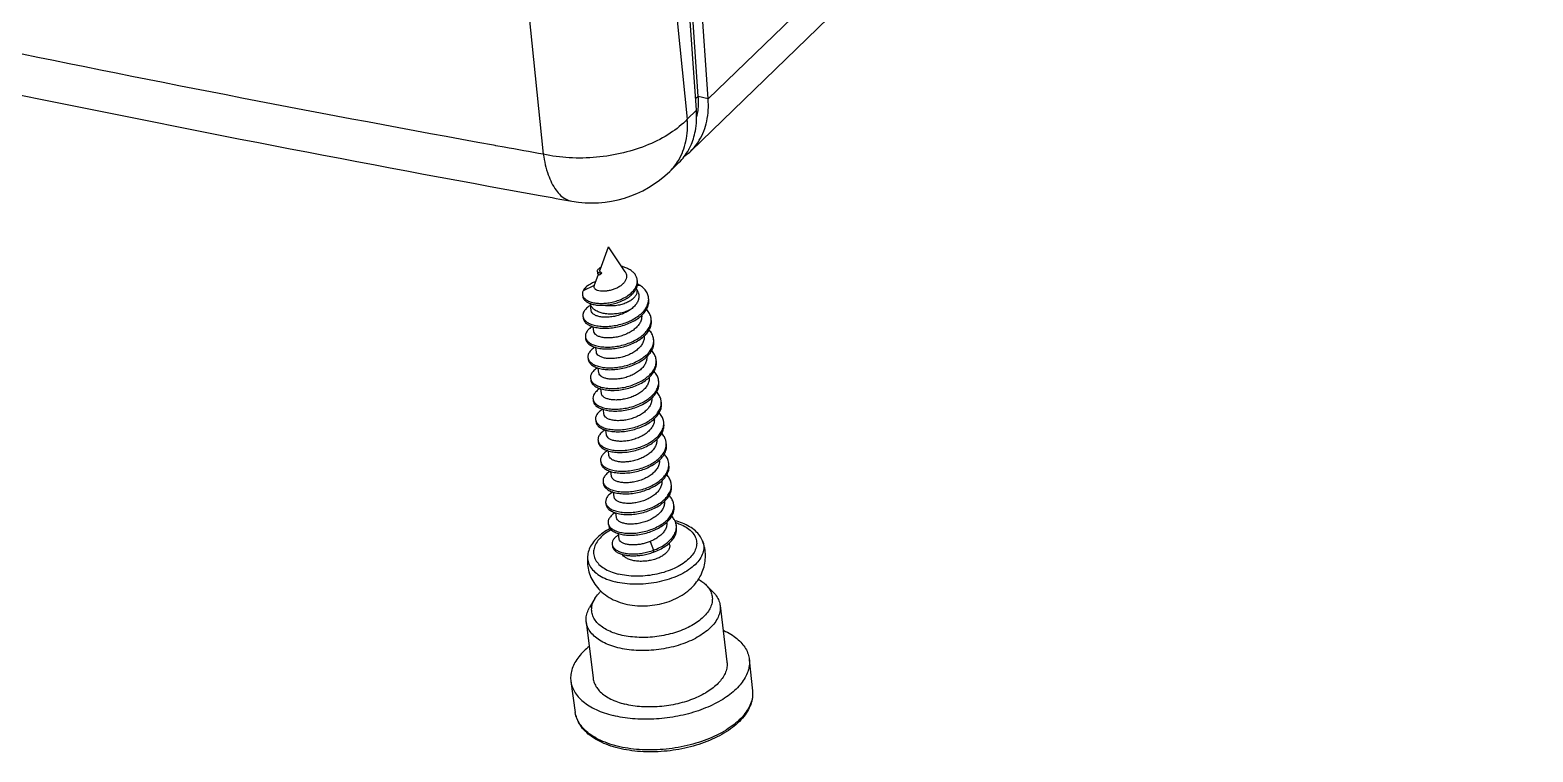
# Model space of a CAD drawing. Header units: millimetres. Extents: x 3559 to 4719, y 1270 to 1649.
# Drawn here: x 3812.5 to 3872.7, y 1270.2 to 1299.1 of the extents above; entities that cross this region are included whole.
import ezdxf

# ---------------------------------------------------------------- set-up
doc = ezdxf.new("R2010")
doc.units = ezdxf.units.MM
doc.layers.get('0').update_dxf_attribs({"linetype": 'CONTINUOUS'})

# ---------------------------------------------------------------- blocks, each defined once
blk = doc.blocks.new('*U28')
at = {"color": 7, "linetype": 'Continuous'}
for p, q in [((87.778, 70.449), (42.582, 26.73)), ((42.92, 29.165), (42.358, 37.203)), ((43.359, 29.051), (42.796, 37.11)), ((42.837, 28.546), (42.273, 36.605)), ((41.624, 35.977), (42.43, 28.152)), ((35.219, 34.415), (36.022, 26.591)), ((47.524, 33.079), (43.359, 29.051)), ((42.92, 29.165), (42.802, 29.05)), ((43.359, 29.051), (42.92, 29.165)), ((42.837, 28.546), (42.43, 28.152)), ((33.879, 26.978), (33.803, 26.992)), ((33.906, 26.973), (33.879, 26.978)), ((34.282, 26.905), (33.906, 26.973)), ((42.06, 26.225), (41.653, 25.831)), ((37.292, 24.504), (37.293, 24.504)), ((38.548, 21.45), (38.92, 22.471)), ((39.67, 21.359), (38.92, 22.471)), ((38.293, 20.755), (37.795, 20.517)), ((38.287, 20.735), (38.476, 21.252)), ((38.293, 20.752), (38.293, 20.755)), ((38.423, 21.392), (38.433, 21.308)), ((38.525, 21.232), (38.531, 21.231)), ((38.525, 21.232), (38.527, 21.232)), ((40.204, 20.761), (40.342, 20.75)), ((40.215, 20.92), (40.205, 21.004)), ((37.766, 20.354), (37.776, 20.27)), ((40.717, 20.129), (40.707, 20.213)), ((38.159, 19.631), (38.12, 19.95)), ((37.785, 19.389), (37.796, 19.306)), ((38.271, 18.711), (38.246, 18.919)), ((40.83, 19.209), (40.82, 19.293)), ((37.898, 18.469), (37.908, 18.385)), ((40.942, 18.289), (40.932, 18.372)), ((38.01, 17.549), (38.02, 17.465)), ((38.384, 17.79), (38.358, 17.999)), ((41.054, 17.368), (41.044, 17.452)), ((38.496, 16.87), (38.47, 17.079)), ((38.122, 16.628), (38.133, 16.545)), ((38.608, 15.95), (38.583, 16.159)), ((41.167, 16.448), (41.156, 16.532)), ((38.235, 15.708), (38.245, 15.624)), ((41.279, 15.528), (41.269, 15.611)), ((38.347, 14.788), (38.357, 14.704)), ((38.721, 15.029), (38.695, 15.239)), ((38.833, 14.109), (38.807, 14.319)), ((41.391, 14.607), (41.381, 14.691)), ((38.459, 13.867), (38.47, 13.784)), ((38.945, 13.189), (38.919, 13.399)), ((41.504, 13.687), (41.493, 13.771)), ((38.572, 12.947), (38.582, 12.863)), ((41.19, 12.987), (41.192, 12.989)), ((41.616, 12.767), (41.606, 12.85)), ((39.058, 12.268), (39.032, 12.479)), ((38.684, 12.027), (38.694, 11.943)), ((39.17, 11.348), (39.144, 11.559)), ((41.728, 11.846), (41.718, 11.93)), ((38.796, 11.106), (38.807, 11.023)), ((41.841, 10.926), (41.83, 11.01)), ((38.909, 10.186), (38.919, 10.102)), ((39.282, 10.428), (39.256, 10.639)), ((41.953, 10.006), (41.943, 10.089)), ((39.398, 9.476), (39.369, 9.719)), ((40.781, 9.366), (40.924, 8.977)), ((39.088, 9.242), (39.098, 9.158)), ((40.924, 8.977), (40.934, 8.893)), ((41.646, 9.218), (41.635, 9.305)), ((43.269, 7.429), (43.587, 7.106)), ((38.317, 6.825), (38.086, 6.435)), ((43.89, 6.52), (44.196, 4.01)), ((37.934, 5.793), (38.24, 3.283)), ((45.191, 4.107), (45.331, 2.726)), ((37.251, 3.138), (37.447, 1.764))]:
    blk.add_line(p, q, dxfattribs=at)
for centre, radius, start, end in [((40.049, 28.874), 2.878, 347.64096, 353.31564), ((40.303, 28.006), 2.504, 331.12486, 332.08857), ((40.262, 28.027), 2.55, 332.09755, 335.09433), ((39.963, 27.571), 2.426, 314.18669, 328.84614), ((40.949, 28.415), 2.347, 304.496, 308.0951), ((40.948, 28.414), 2.346, 308.12138, 314.15108), ((38.177, 29.425), 5, 259.81567, 314.0598), ((38.433, 20.686), 0.156, 157.12103, 161.58571), ((38.439, 20.684), 0.163, 154.01942, 157.13454), ((38.452, 20.677), 0.177, 152.66222, 154.02298), ((37.901, 22.193), 1.149, 303.2154, 309.62879), ((39.713, 20.944), 0.495, 357.18348, 6.88103), ((38.04, 20.389), 0.276, 187.21125, 204.27636), ((38.389, 20.695), 0.112, 187.37503, 189.29294), ((39.52, 21.002), 0.698, 331.52272, 335.34028), ((39.279, 20.091), 1.032, 20.99265, 31.23194), ((39.586, 20.893), 0.637, 337.27811, 338.67736), ((40.094, 20.139), 0.618, 359.10282, 6.8756), ((38.607, 21.926), 2.052, 270.50266, 270.89144), ((39.385, 20.519), 1.491, 311.45564, 313.15204), ((38.092, 19.428), 0.309, 187.23275, 202.76699), ((38.092, 19.428), 0.309, 202.74141, 204.14218), ((40.205, 19.219), 0.619, 359.10883, 6.8747), ((38.207, 18.509), 0.312, 202.72811, 204.71523), ((39.501, 19.595), 1.487, 311.6862, 313.15657), ((40.317, 18.298), 0.619, 359.11438, 6.87575), ((38.322, 17.59), 0.315, 202.72022, 205.28619), ((39.616, 18.672), 1.482, 311.91758, 313.16129), ((40.429, 17.378), 0.62, 359.11979, 6.87806), ((38.437, 16.67), 0.317, 202.71741, 205.85514), ((39.731, 17.748), 1.478, 312.14976, 313.16622), ((40.541, 16.457), 0.62, 359.12494, 6.88155), ((38.551, 15.751), 0.32, 202.71927, 206.42209), ((39.846, 16.825), 1.474, 312.38274, 313.17139), ((40.653, 15.537), 0.62, 359.12971, 6.88613), ((39.961, 15.902), 1.47, 312.61653, 313.17681), ((38.666, 14.832), 0.322, 202.72546, 206.98713), ((40.765, 14.616), 0.62, 359.13398, 6.89172), ((38.781, 13.912), 0.325, 202.73557, 207.5503), ((40.076, 14.978), 1.466, 312.85114, 313.18251), ((40.878, 13.696), 0.62, 359.13762, 6.89821), ((40.875, 13.696), 0.623, 354.84434, 359.14594), ((38.895, 12.993), 0.327, 202.76461, 208.13719), ((39.086, 13.166), 0.586, 229.10401, 234.38063), ((40.99, 12.776), 0.62, 359.14053, 6.90552), ((40.989, 12.776), 0.621, 355.25759, 359.14688), ((40.307, 13.131), 1.457, 313.13351, 313.32278), ((39.01, 12.074), 0.33, 202.76582, 208.67126), ((41.103, 11.855), 0.619, 355.67149, 6.91353), ((39.124, 11.155), 0.332, 202.7851, 209.22914), ((40.423, 12.206), 1.451, 313.13814, 313.5599), ((41.216, 10.935), 0.619, 359.14368, 6.92215), ((41.217, 10.935), 0.618, 356.08603, 359.14548), ((39.238, 10.235), 0.334, 202.80657, 209.78536), ((40.54, 11.282), 1.445, 313.14203, 313.79796), ((41.328, 10.015), 0.619, 359.14371, 6.93125), ((41.331, 10.015), 0.616, 356.50124, 359.14303)]:
    blk.add_arc(centre, radius, start, end, dxfattribs=at)
for points, start_tangent, end_tangent in [([(33.803, 26.992), (11.432, 31.326), (-12.659, 36.615), (-36.633, 42.557), (-60.826, 49.294), (-84.157, 56.553)], (-0.983867, 0.178903), (-0.950152, 0.311788)), ([(-82.731, 54.429), (-59.914, 47.321), (-36.466, 40.766), (-12.424, 34.772), (12.175, 29.349), (35.888, 24.757)], (0.950152, -0.311788), (0.984013, -0.178095)), ([(42.582, 26.731), (42.966, 27.212), (43.297, 28.064), (43.359, 29.051)], (0.717685, 0.696368), (-0.069779, 0.997562)), ([(42.908, 28.539), (42.92, 29.165)], (0.11717, 0.993112), (-0.069779, 0.997562)), ([(42.43, 28.152), (41.673, 27.53), (40.708, 27.022), (39.591, 26.657), (38.39, 26.457), (37.176, 26.435), (36.022, 26.591)], (-0.690462, -0.723369), (-0.976451, 0.215741)), ([(42.039, 26.316), (42.368, 27.165), (42.43, 28.152)], (0.517482, 0.855694), (-0.069779, 0.997562)), ([(42.575, 26.953), (42.789, 27.631), (42.837, 28.546)], (0.421269, 0.906936), (-0.069779, 0.997562)), ([(36.022, 26.591), (34.282, 26.905)], (-0.984266, 0.176695), (-0.983953, 0.178425)), ([(42.06, 26.225), (42.495, 26.797)], (0.718432, 0.695597), (0.482904, 0.875673)), ([(36.022, 26.591), (36.245, 25.674), (36.593, 24.99), (37.041, 24.589), (37.293, 24.507)], (0.152674, -0.988277), (0.984175, -0.177199)), ([(35.888, 24.757), (37.293, 24.503)], (0.984013, -0.178095), (0.984266, -0.176695)), ([(38.584, 21.555), (38.544, 21.534), (38.472, 21.485), (38.432, 21.436), (38.423, 21.392)], (-0.910809, -0.412828), (0.124568, -0.992211)), ([(38.634, 21.308), (38.576, 21.347), (38.546, 21.394), (38.546, 21.445), (38.548, 21.451)], (-0.900108, 0.435666), (0.334209, 0.942499)), ([(40.205, 21.004), (40.204, 21.011), (40.162, 21.152), (40.081, 21.281), (39.964, 21.393), (39.818, 21.487), (39.65, 21.559), (39.508, 21.602)], (-0.120779, 0.992679), (-0.971463, 0.237193)), ([(38.352, 20.922), (38.215, 20.866), (38.024, 20.76), (37.882, 20.642), (37.795, 20.517)], (-0.941708, -0.33643), (-0.425165, -0.905116)), ([(38.285, 20.735), (38.278, 20.689), (38.279, 20.681)], (-0.31549, -0.948929), (0.128307, -0.991735)), ([(38.423, 21.392), (38.423, 21.391), (38.443, 21.352), (38.454, 21.343)], (0.124568, -0.992211), (0.798184, -0.602413)), ([(38.434, 21.308), (38.44, 21.287)], (0.120267, -0.992742), (0.441218, -0.8974)), ([(38.44, 21.287), (38.473, 21.253), (38.475, 21.252)], (0.441218, -0.8974), (0.859879, -0.510498)), ([(38.454, 21.343), (38.489, 21.325), (38.554, 21.309), (38.634, 21.308)], (0.798184, -0.602413), (0.997768, 0.066782)), ([(38.475, 21.252), (38.525, 21.232)], (0.859879, -0.510498), (0.97005, -0.242907)), ([(39.67, 21.359), (39.686, 21.332), (39.726, 21.225), (39.727, 21.107), (39.688, 20.989), (39.613, 20.876), (39.504, 20.77), (39.365, 20.675), (39.209, 20.6), (39.041, 20.544), (38.869, 20.509), (38.705, 20.496)], (0.558355, -0.829602), (-0.999973, -0.007322)), ([(40.155, 20.71), (40.202, 20.862), (40.208, 20.92)], (0.416845, 0.908978), (0.048267, 0.998834)), ([(40.18, 20.661), (40.217, 20.815), (40.215, 20.92)], (0.363572, 0.931566), (-0.120353, 0.992731)), ([(40.342, 20.75), (40.219, 20.825)], (-0.823195, 0.567759), (-0.879781, 0.475379)), ([(40.707, 20.213), (40.703, 20.244), (40.639, 20.429), (40.517, 20.6), (40.342, 20.75)], (-0.12019, 0.992751), (-0.823195, 0.567759)), ([(37.795, 20.517), (37.764, 20.393), (37.766, 20.354)], (-0.425165, -0.905116), (0.124556, -0.992213)), ([(37.776, 20.27), (37.8, 20.188), (37.88, 20.082), (38.01, 19.993), (38.119, 19.947)], (0.125009, -0.992156), (0.944189, -0.329404)), ([(37.788, 20.275), (37.865, 20.17), (37.991, 20.081), (38.159, 20.014), (38.362, 19.972), (38.59, 19.957), (38.833, 19.971), (39.082, 20.012), (39.325, 20.08), (39.553, 20.173), (39.756, 20.286), (39.929, 20.417), (40.063, 20.56), (40.134, 20.669)], (0.411067, -0.911605), (0.476438, 0.879208)), ([(38.279, 20.677), (38.299, 20.628), (38.352, 20.577)], (0.161426, -0.986885), (0.833901, -0.551915)), ([(38.705, 20.496), (38.562, 20.505), (38.442, 20.533), (38.352, 20.577)], (-0.999973, -0.007322), (-0.818804, 0.574074)), ([(38.639, 19.874), (38.873, 19.891), (39.125, 19.936), (39.371, 20.009), (39.599, 20.107), (39.801, 20.225), (39.968, 20.361), (40.096, 20.508), (40.174, 20.647)], (0.999879, 0.015554), (0.386212, 0.92241)), ([(40.162, 20.621), (40.184, 20.557), (40.186, 20.433), (40.137, 20.308), (40.04, 20.187), (39.899, 20.078), (39.722, 19.984), (39.517, 19.912), (39.296, 19.864), (39.067, 19.843), (38.845, 19.851), (38.684, 19.875)], (0.427625, -0.903956), (-0.978449, 0.206486)), ([(40.243, 20.46), (40.264, 20.394), (40.275, 20.244), (40.242, 20.093), (40.165, 19.945), (40.048, 19.805), (39.893, 19.676)], (0.358436, -0.933554), (-0.817309, -0.576199)), ([(40.362, 19.485), (40.532, 19.664), (40.648, 19.855), (40.705, 20.05), (40.712, 20.129)], (0.749371, 0.66215), (0.015241, 0.999884)), ([(40.405, 19.431), (40.542, 19.58), (40.658, 19.771), (40.716, 19.967), (40.717, 20.129)], (0.72944, 0.684045), (-0.12019, 0.992751)), ([(38.128, 19.872), (38.062, 19.83), (37.912, 19.704), (37.818, 19.569), (37.783, 19.433), (37.786, 19.389)], (-0.860699, -0.509114), (0.124712, -0.992193)), ([(37.796, 19.306), (37.82, 19.218), (37.907, 19.099), (38.05, 18.998), (38.242, 18.92), (38.477, 18.87), (38.744, 18.85), (39.033, 18.864), (39.33, 18.911), (39.625, 18.991), (39.904, 19.102), (40.157, 19.24), (40.372, 19.401)], (0.124712, -0.992193), (0.749371, 0.66215)), ([(37.81, 19.302), (37.897, 19.183), (38.039, 19.082), (38.232, 19.004), (38.467, 18.953), (38.734, 18.934), (39.022, 18.947), (39.32, 18.995), (39.615, 19.075), (39.894, 19.185), (40.147, 19.324), (40.362, 19.485)], (0.409009, -0.91253), (0.749371, 0.66215)), ([(38.119, 19.947), (38.184, 19.927), (38.392, 19.886), (38.625, 19.874)], (0.944189, -0.329404), (0.999962, 0.008769)), ([(39.893, 19.676), (39.697, 19.592), (39.48, 19.529), (39.25, 19.492), (39.018, 19.481), (38.796, 19.497), (38.592, 19.539), (38.415, 19.606), (38.275, 19.695), (38.177, 19.801), (38.125, 19.919), (38.12, 19.95)], (-0.887512, -0.460784), (-0.118843, 0.992913)), ([(39.893, 19.676), (39.696, 19.558), (39.475, 19.463), (39.243, 19.394), (39.009, 19.353), (38.786, 19.341), (38.584, 19.357), (38.413, 19.398), (38.281, 19.461), (38.195, 19.541), (38.159, 19.631)], (-0.817309, -0.576199), (-0.122852, 0.992425)), ([(40.4, 19.43), (40.402, 19.369), (40.375, 19.21), (40.301, 19.054), (40.186, 18.909), (40.03, 18.774), (39.842, 18.655), (39.632, 18.559), (39.415, 18.488), (39.192, 18.442), (38.973, 18.422), (38.771, 18.427)], (0.106572, -0.994305), (-0.995629, 0.093396)), ([(40.819, 19.293), (40.814, 19.328), (40.749, 19.513), (40.626, 19.683), (40.613, 19.697)], (-0.120136, 0.992757), (-0.699021, 0.715102)), ([(38.212, 18.934), (38.17, 18.907), (38.021, 18.78), (37.928, 18.645), (37.896, 18.509), (37.898, 18.469)], (-0.847044, -0.531523), (0.124998, -0.992157)), ([(40.475, 18.565), (40.479, 18.569), (40.647, 18.748), (40.762, 18.939), (40.818, 19.135), (40.824, 19.209)], (0.749137, 0.662415), (0.015175, 0.999885)), ([(40.517, 18.511), (40.657, 18.664), (40.772, 18.855), (40.829, 19.051), (40.83, 19.209)], (0.729411, 0.684076), (-0.120136, 0.992757)), ([(40.932, 18.372), (40.926, 18.412), (40.859, 18.597), (40.735, 18.767), (40.725, 18.777)], (-0.120117, 0.99276), (-0.699212, 0.714914)), ([(37.898, 18.469), (37.92, 18.388)], (0.124998, -0.992157), (0.386368, -0.922345)), ([(37.908, 18.385), (37.934, 18.295), (38.022, 18.176), (38.166, 18.075), (38.36, 17.998), (38.595, 17.948), (38.863, 17.93), (39.152, 17.944), (39.449, 17.992), (39.744, 18.073), (40.023, 18.184), (40.275, 18.323), (40.489, 18.485)], (0.124998, -0.992157), (0.746725, 0.665133)), ([(37.924, 18.379), (38.012, 18.26), (38.156, 18.159), (38.349, 18.082), (38.585, 18.032), (38.853, 18.014), (39.142, 18.028), (39.439, 18.076), (39.734, 18.157), (40.013, 18.268), (40.265, 18.407), (40.475, 18.565)], (0.418119, -0.908392), (0.749137, 0.662415)), ([(38.771, 18.427), (38.595, 18.457), (38.452, 18.507), (38.347, 18.576), (38.286, 18.658), (38.271, 18.711)], (-0.995629, 0.093396), (-0.124207, 0.992256)), ([(40.512, 18.509), (40.515, 18.444), (40.487, 18.287), (40.412, 18.132), (40.295, 17.986), (40.141, 17.852), (39.956, 17.736), (39.749, 17.64), (39.528, 17.569), (39.302, 17.522), (39.085, 17.502), (38.884, 17.507)], (0.105269, -0.994444), (-0.995629, 0.093396)), ([(40.587, 17.645), (40.596, 17.652), (40.763, 17.832), (40.876, 18.023), (40.931, 18.219), (40.936, 18.289)], (0.749192, 0.662352), (0.015117, 0.999886)), ([(40.63, 17.591), (40.773, 17.749), (40.886, 17.94), (40.941, 18.135), (40.942, 18.289)], (0.729376, 0.684113), (-0.120117, 0.99276)), ([(38.325, 18.014), (38.278, 17.984), (38.131, 17.857), (38.039, 17.722), (38.008, 17.586), (38.01, 17.549)], (-0.847302, -0.531112), (0.125215, -0.99213)), ([(38.01, 17.549), (38.032, 17.468)], (0.125215, -0.99213), (0.38624, -0.922398)), ([(38.02, 17.465), (38.048, 17.372), (38.137, 17.253), (38.282, 17.153), (38.477, 17.076), (38.714, 17.027), (38.982, 17.009), (39.271, 17.025), (39.569, 17.073), (39.863, 17.155), (40.141, 17.267), (40.393, 17.406), (40.606, 17.569)], (0.125215, -0.99213), (0.744053, 0.66812)), ([(38.038, 17.455), (38.127, 17.337), (38.272, 17.237), (38.467, 17.16), (38.703, 17.111), (38.972, 17.093), (39.261, 17.108), (39.559, 17.157), (39.853, 17.238), (40.131, 17.351), (40.382, 17.49), (40.587, 17.645)], (0.427152, -0.90418), (0.749192, 0.662352)), ([(38.884, 17.507), (38.707, 17.537), (38.56, 17.589), (38.456, 17.659), (38.397, 17.741), (38.384, 17.79)], (-0.995629, 0.093396), (-0.123463, 0.992349)), ([(40.624, 17.588), (40.627, 17.533), (40.602, 17.376), (40.531, 17.223), (40.419, 17.077), (40.265, 16.941), (40.078, 16.821), (39.87, 16.724), (39.651, 16.651), (39.422, 16.603), (39.199, 16.581), (38.996, 16.587)], (0.10456, -0.994519), (-0.995629, 0.093396)), ([(41.044, 17.452), (41.037, 17.496), (40.969, 17.681), (40.844, 17.85), (40.837, 17.856)], (-0.120119, 0.992759), (-0.699395, 0.714735)), ([(38.437, 17.094), (38.386, 17.061), (38.24, 16.933), (38.15, 16.798), (38.12, 16.662), (38.123, 16.628)], (-0.847536, -0.530737), (0.125358, -0.992112)), ([(38.151, 16.532), (38.242, 16.414), (38.388, 16.314), (38.584, 16.238), (38.822, 16.19), (39.091, 16.173), (39.38, 16.189), (39.678, 16.238), (39.972, 16.32), (40.25, 16.433), (40.5, 16.573), (40.699, 16.724)], (0.436107, -0.899895), (0.749255, 0.662282)), ([(38.996, 16.587), (38.826, 16.615), (38.684, 16.663), (38.578, 16.73), (38.515, 16.809), (38.496, 16.87)], (-0.995629, 0.093396), (-0.12644, 0.991974)), ([(40.699, 16.724), (40.713, 16.736), (40.878, 16.916), (40.991, 17.107), (41.044, 17.303), (41.049, 17.368)], (0.749255, 0.662282), (0.015063, 0.999887)), ([(40.742, 16.67), (40.889, 16.833), (41.001, 17.024), (41.054, 17.219), (41.054, 17.368)], (0.729335, 0.684156), (-0.120119, 0.992759)), ([(41.156, 16.532), (41.148, 16.581), (41.079, 16.765), (40.952, 16.933), (40.95, 16.936)], (-0.120141, 0.992757), (-0.699571, 0.714563)), ([(38.123, 16.628), (38.144, 16.548)], (0.125358, -0.992112), (0.386189, -0.92242)), ([(38.133, 16.545), (38.162, 16.448), (38.252, 16.33), (38.399, 16.231), (38.594, 16.154), (38.832, 16.106), (39.101, 16.089), (39.39, 16.105), (39.688, 16.154), (39.982, 16.237), (40.26, 16.35), (40.51, 16.49), (40.723, 16.652)], (0.125358, -0.992112), (0.741358, 0.67111)), ([(38.55, 16.174), (38.495, 16.137), (38.35, 16.01), (38.261, 15.875), (38.233, 15.739), (38.235, 15.708)], (-0.847775, -0.530356), (0.125422, -0.992104)), ([(40.737, 16.667), (40.739, 16.603), (40.711, 16.443), (40.634, 16.287), (40.518, 16.143), (40.363, 16.01), (40.176, 15.893), (39.967, 15.797), (39.748, 15.727), (39.527, 15.681), (39.309, 15.661), (39.108, 15.666)], (0.10293, -0.994689), (-0.995629, 0.093396)), ([(40.811, 15.804), (40.829, 15.82), (40.994, 16), (41.105, 16.192), (41.157, 16.387), (41.161, 16.448)], (0.749323, 0.662205), (0.015013, 0.999887)), ([(40.855, 15.75), (41.004, 15.917), (41.115, 16.108), (41.167, 16.304), (41.167, 16.448)], (0.729288, 0.684207), (-0.120141, 0.992757)), ([(38.235, 15.708), (38.257, 15.628)], (0.125422, -0.992104), (0.386206, -0.922413)), ([(38.245, 15.624), (38.275, 15.525), (38.367, 15.407), (38.515, 15.308), (38.712, 15.233), (38.95, 15.185), (39.22, 15.169), (39.509, 15.185), (39.807, 15.236), (40.101, 15.319), (40.379, 15.432), (40.628, 15.573), (40.84, 15.736)], (0.125422, -0.992104), (0.738637, 0.674104)), ([(38.265, 15.609), (38.357, 15.491), (38.505, 15.392), (38.702, 15.316), (38.94, 15.269), (39.21, 15.252), (39.499, 15.269), (39.797, 15.319), (40.091, 15.402), (40.368, 15.516), (40.618, 15.657), (40.811, 15.804)], (0.444982, -0.89554), (0.749323, 0.662205)), ([(39.108, 15.666), (38.932, 15.696), (38.789, 15.747), (38.684, 15.815), (38.623, 15.896), (38.608, 15.95)], (-0.995629, 0.093396), (-0.124816, 0.99218)), ([(40.849, 15.746), (40.852, 15.685), (40.825, 15.53), (40.752, 15.375), (40.636, 15.229), (40.481, 15.094), (40.297, 14.977), (40.09, 14.881), (39.87, 14.809), (39.642, 14.761), (39.422, 14.741), (39.221, 14.746)], (0.101735, -0.994812), (-0.995629, 0.093396)), ([(40.924, 14.883), (40.946, 14.904), (41.11, 15.084), (41.219, 15.276), (41.27, 15.472), (41.273, 15.527)], (0.749397, 0.662121), (0.01497, 0.999888)), ([(40.967, 14.83), (41.12, 15.001), (41.229, 15.192), (41.28, 15.388), (41.279, 15.528)], (0.729234, 0.684264), (-0.120181, 0.992752)), ([(41.269, 15.611), (41.26, 15.665), (41.189, 15.849), (41.062, 16.016)], (-0.120181, 0.992752), (-0.699683, 0.714453)), ([(38.663, 15.254), (38.603, 15.214), (38.459, 15.087), (38.372, 14.951), (38.345, 14.815), (38.347, 14.788)], (-0.84799, -0.530012), (0.125401, -0.992106)), ([(38.347, 14.788), (38.369, 14.707)], (0.125401, -0.992106), (0.386282, -0.922381)), ([(38.357, 14.704), (38.389, 14.602), (38.482, 14.485), (38.631, 14.386), (38.829, 14.311), (39.068, 14.264), (39.339, 14.248), (39.629, 14.266), (39.927, 14.317), (40.22, 14.401), (40.497, 14.515), (40.746, 14.656), (40.956, 14.82)], (0.125401, -0.992106), (0.735891, 0.6771)), ([(38.379, 14.686), (38.472, 14.568), (38.621, 14.469), (38.819, 14.395), (39.058, 14.348), (39.328, 14.332), (39.618, 14.35), (39.916, 14.401), (40.21, 14.484), (40.487, 14.599), (40.736, 14.74), (40.924, 14.883)], (0.453775, -0.891116), (0.749397, 0.662121)), ([(39.221, 14.746), (39.043, 14.776), (38.896, 14.829), (38.791, 14.9), (38.733, 14.983), (38.721, 15.029)], (-0.995629, 0.093396), (-0.122418, 0.992479)), ([(40.962, 14.825), (40.964, 14.771), (40.939, 14.613), (40.867, 14.459), (40.753, 14.314), (40.599, 14.177), (40.411, 14.058), (40.202, 13.961), (39.983, 13.889), (39.757, 13.841), (39.535, 13.82), (39.333, 13.826)], (0.100625, -0.994924), (-0.995629, 0.093396)), ([(41.381, 14.691), (41.371, 14.749), (41.299, 14.932), (41.174, 15.096)], (-0.120237, 0.992745), (-0.699576, 0.714558)), ([(38.776, 14.334), (38.711, 14.291), (38.569, 14.163), (38.483, 14.028), (38.457, 13.892), (38.459, 13.867)], (-0.848189, -0.529694), (0.125292, -0.99212)), ([(39.333, 13.826), (39.157, 13.855), (39.013, 13.906), (38.907, 13.976), (38.847, 14.059), (38.833, 14.109)], (-0.995629, 0.093396), (-0.123167, 0.992386)), ([(41.036, 13.963), (41.063, 13.987), (41.225, 14.168), (41.333, 14.36), (41.383, 14.556), (41.385, 14.607)], (0.749477, 0.66203), (0.014937, 0.999888)), ([(41.079, 13.909), (41.235, 14.085), (41.343, 14.276), (41.393, 14.472), (41.391, 14.607)], (0.729174, 0.684329), (-0.120237, 0.992745)), ([(41.493, 13.771), (41.483, 13.833), (41.409, 14.016), (41.287, 14.175)], (-0.120309, 0.992736), (-0.699448, 0.714683)), ([(38.459, 13.867), (38.481, 13.787)], (0.125292, -0.99212), (0.38641, -0.922327)), ([(38.47, 13.784), (38.503, 13.679), (38.598, 13.562), (38.748, 13.463), (38.947, 13.389), (39.187, 13.343), (39.458, 13.328), (39.748, 13.346), (40.046, 13.398), (40.339, 13.483), (40.616, 13.598), (40.864, 13.739), (41.073, 13.904)], (0.125292, -0.99212), (0.733119, 0.6801)), ([(38.493, 13.762), (38.587, 13.645), (38.738, 13.547), (38.937, 13.473), (39.177, 13.427), (39.447, 13.412), (39.738, 13.43), (40.036, 13.482), (40.329, 13.566), (40.605, 13.681), (40.853, 13.823), (41.036, 13.963)], (0.462487, -0.886626), (0.749477, 0.66203)), ([(38.888, 13.414), (38.82, 13.368), (38.678, 13.24), (38.594, 13.104), (38.57, 12.968), (38.572, 12.947)], (-0.848372, -0.529401), (0.124807, -0.992181)), ([(38.745, 12.689), (38.854, 12.625), (39.054, 12.551), (39.295, 12.506), (39.566, 12.492), (39.857, 12.511), (40.155, 12.563), (40.448, 12.648), (40.724, 12.764), (40.971, 12.906), (41.18, 13.071), (41.341, 13.252), (41.447, 13.444), (41.495, 13.64)], (0.812279, -0.583269), (0.089883, 0.995952)), ([(41.074, 13.904), (41.076, 13.84), (41.047, 13.681), (40.971, 13.526), (40.854, 13.381), (40.7, 13.249), (40.514, 13.132), (40.306, 13.037), (40.086, 12.966), (39.862, 12.92), (39.646, 12.9), (39.445, 12.905)], (0.098563, -0.995131), (-0.995629, 0.093396)), ([(41.192, 12.989), (41.351, 13.169), (41.458, 13.361), (41.506, 13.556), (41.504, 13.687)], (0.729112, 0.684395), (-0.120309, 0.992736)), ([(38.572, 12.947), (38.593, 12.867)], (0.124807, -0.992181), (0.38682, -0.922155)), ([(38.582, 12.863), (38.617, 12.755), (38.663, 12.689)], (0.124807, -0.992181), (0.650247, -0.759723)), ([(38.607, 12.839), (38.703, 12.722)], (0.471497, -0.881867), (0.755198, -0.655497)), ([(38.713, 12.639), (38.864, 12.541), (39.064, 12.467), (39.305, 12.422), (39.576, 12.408), (39.867, 12.427), (40.165, 12.48), (40.458, 12.565), (40.734, 12.68), (40.981, 12.823), (41.19, 12.987)], (0.755198, -0.655497), (0.730322, 0.683103)), ([(39.039, 13.039), (38.968, 13.119), (38.945, 13.189)], (-0.784793, 0.619758), (-0.128383, 0.991725)), ([(39.445, 12.905), (39.281, 12.932), (39.144, 12.977), (39.039, 13.039)], (-0.995629, 0.093396), (-0.784793, 0.619758)), ([(41.186, 12.984), (41.189, 12.927), (41.163, 12.772), (41.091, 12.618), (40.977, 12.471), (40.822, 12.336), (40.637, 12.218), (40.431, 12.122), (40.211, 12.049), (39.982, 12.001), (39.76, 11.98), (39.558, 11.985)], (0.099987, -0.994989), (-0.995629, 0.093396)), ([(41.26, 12.122), (41.296, 12.155), (41.456, 12.336), (41.561, 12.529), (41.608, 12.724)], (0.749653, 0.661831), (0.082702, 0.996574)), ([(41.306, 12.071), (41.466, 12.253), (41.572, 12.445), (41.618, 12.641), (41.616, 12.767)], (0.727499, 0.686109), (-0.120395, 0.992726)), ([(41.606, 12.85), (41.594, 12.917), (41.519, 13.1), (41.399, 13.255)], (-0.120395, 0.992726), (-0.6993, 0.714828)), ([(38.663, 12.689), (38.713, 12.639)], (0.650247, -0.759723), (0.755198, -0.655497)), ([(39.001, 12.494), (38.928, 12.445), (38.788, 12.316), (38.705, 12.181), (38.682, 12.045), (38.684, 12.027)], (-0.848538, -0.529134), (0.124797, -0.992182)), ([(38.694, 11.943), (38.731, 11.832), (38.828, 11.716), (38.981, 11.619), (39.182, 11.546), (39.423, 11.501), (39.695, 11.488), (39.986, 11.507), (40.284, 11.561), (40.577, 11.647), (40.853, 11.763), (41.099, 11.906), (41.303, 12.068)], (0.124797, -0.992182), (0.729762, 0.683702)), ([(38.721, 11.916), (38.818, 11.8), (38.97, 11.702), (39.172, 11.629), (39.413, 11.585), (39.685, 11.571), (39.976, 11.591), (40.274, 11.644), (40.567, 11.73), (40.842, 11.847), (41.089, 11.99), (41.26, 12.122)], (0.479658, -0.877456), (0.749653, 0.661831)), ([(39.558, 11.985), (39.379, 12.015), (39.232, 12.068), (39.127, 12.139), (39.069, 12.223), (39.058, 12.268)], (-0.995629, 0.093396), (-0.121917, 0.99254)), ([(41.299, 12.064), (41.301, 12.008), (41.274, 11.849), (41.2, 11.693), (41.085, 11.547), (40.93, 11.412), (40.741, 11.293), (40.532, 11.197), (40.314, 11.126), (40.091, 11.08), (39.871, 11.059), (39.67, 11.065)], (0.101167, -0.994869), (-0.995629, 0.093396)), ([(41.718, 11.93), (41.705, 12.001), (41.629, 12.184), (41.512, 12.334)], (-0.120493, 0.992714), (-0.69913, 0.714995)), ([(38.684, 12.027), (38.706, 11.946)], (0.124797, -0.992182), (0.386782, -0.922171)), ([(39.113, 11.574), (39.037, 11.521), (38.898, 11.393), (38.816, 11.257), (38.795, 11.122), (38.796, 11.106)], (-0.848688, -0.528894), (0.124408, -0.992231)), ([(41.372, 11.201), (41.413, 11.239), (41.571, 11.421), (41.676, 11.613), (41.721, 11.809)], (0.749748, 0.661723), (0.075501, 0.997146)), ([(41.423, 11.155), (41.582, 11.337), (41.686, 11.529), (41.731, 11.725), (41.728, 11.846)], (0.72465, 0.689117), (-0.120493, 0.992714)), ([(41.83, 11.01), (41.816, 11.085), (41.739, 11.268), (41.624, 11.414)], (-0.120601, 0.992701), (-0.698938, 0.715182)), ([(38.796, 11.106), (38.818, 11.026)], (0.124408, -0.992231), (0.387009, -0.922076)), ([(38.807, 11.023), (38.845, 10.909), (38.943, 10.793), (39.097, 10.696), (39.299, 10.624), (39.542, 10.58), (39.814, 10.567), (40.106, 10.588), (40.404, 10.642), (40.696, 10.729), (40.971, 10.846), (41.217, 10.989), (41.415, 11.148)], (0.124408, -0.992231), (0.729703, 0.683764)), ([(38.834, 10.993), (38.933, 10.877), (39.087, 10.78), (39.289, 10.708), (39.532, 10.664), (39.804, 10.651), (40.095, 10.672), (40.394, 10.726), (40.686, 10.812), (40.961, 10.929), (41.206, 11.073), (41.372, 11.201)], (0.488115, -0.872779), (0.749748, 0.661723)), ([(39.67, 11.065), (39.494, 11.094), (39.351, 11.145), (39.245, 11.214), (39.184, 11.296), (39.17, 11.348)], (-0.995629, 0.093396), (-0.124055, 0.992275)), ([(41.411, 11.145), (41.413, 11.081), (41.385, 10.923), (41.31, 10.768), (41.193, 10.622), (41.039, 10.489), (40.854, 10.373), (40.646, 10.277), (40.426, 10.206), (40.2, 10.159), (39.983, 10.139), (39.782, 10.144)], (0.101925, -0.994792), (-0.995629, 0.093396)), ([(41.484, 10.281), (41.53, 10.322), (41.687, 10.505), (41.79, 10.697), (41.833, 10.893)], (0.749848, 0.66161), (0.068284, 0.997666)), ([(41.54, 10.239), (41.697, 10.421), (41.8, 10.613), (41.844, 10.809), (41.841, 10.926)], (0.721775, 0.692128), (-0.120601, 0.992701)), ([(39.226, 10.654), (39.145, 10.598), (39.008, 10.469), (38.927, 10.334), (38.907, 10.198), (38.909, 10.186)], (-0.84882, -0.528682), (0.123925, -0.992292)), ([(38.909, 10.186), (38.93, 10.106)], (0.123925, -0.992292), (0.387251, -0.921974)), ([(38.919, 10.102), (38.959, 9.986), (39.059, 9.87), (39.214, 9.774), (39.417, 9.702), (39.66, 9.659), (39.933, 9.647), (40.225, 9.669), (40.523, 9.723), (40.815, 9.811), (41.089, 9.928), (41.334, 10.073), (41.528, 10.227)], (0.123925, -0.992292), (0.729651, 0.68382)), ([(38.948, 10.069), (39.049, 9.954), (39.203, 9.858), (39.407, 9.786), (39.65, 9.743), (39.923, 9.731), (40.215, 9.752), (40.513, 9.807), (40.805, 9.895), (41.079, 10.012), (41.324, 10.156), (41.484, 10.281)], (0.496486, -0.868045), (0.749848, 0.66161)), ([(39.782, 10.144), (39.605, 10.174), (39.459, 10.226), (39.355, 10.296), (39.295, 10.378), (39.282, 10.428)], (-0.995629, 0.093396), (-0.123798, 0.992307)), ([(41.916, 10.207), (42.098, 10.141), (42.384, 9.996), (42.607, 9.82), (42.761, 9.619), (42.839, 9.399), (42.839, 9.169), (42.762, 8.936), (42.61, 8.708), (42.387, 8.493), (42.103, 8.298), (41.765, 8.129), (41.386, 7.994), (40.979, 7.895), (40.557, 7.837), (40.136, 7.822), (39.728, 7.849), (39.349, 7.919)], (0.953961, -0.299931), (-0.9703, 0.241905)), ([(41.523, 10.225), (41.526, 10.174), (41.502, 10.018), (41.433, 9.865), (41.323, 9.72), (41.171, 9.584), (40.987, 9.464), (40.781, 9.366)], (0.103505, -0.994629), (-0.927188, -0.374597)), ([(41.878, 10.298), (41.849, 10.351), (41.737, 10.493)], (-0.450931, 0.892559), (-0.698724, 0.715392)), ([(43.111, 9.392), (42.985, 9.621), (42.792, 9.836), (42.532, 10.025), (42.218, 10.178), (41.877, 10.287)], (-0.367232, 0.930129), (-0.969161, 0.246428)), ([(41.943, 10.089), (41.928, 10.169), (41.878, 10.298)], (-0.120717, 0.992687), (-0.450931, 0.892559)), ([(38.997, 9.942), (38.692, 9.757), (38.417, 9.53), (38.206, 9.283), (38.067, 9.025), (37.999, 8.768)], (-0.884128, -0.467244), (-0.132742, -0.991151)), ([(39.04, 9.892), (39.006, 9.872), (38.721, 9.677), (38.499, 9.462), (38.346, 9.234), (38.269, 9.001), (38.27, 8.771), (38.348, 8.551), (38.501, 8.35), (38.725, 8.174), (39.011, 8.028), (39.349, 7.919)], (-0.871122, -0.491066), (0.9703, -0.241905)), ([(39.375, 9.66), (39.339, 9.638), (39.217, 9.54), (39.134, 9.435), (39.091, 9.326), (39.088, 9.242)], (-0.856215, -0.51662), (0.118327, -0.992975)), ([(43.111, 9.392), (43.153, 9.241), (43.154, 8.982), (43.067, 8.719), (42.895, 8.462), (42.645, 8.22), (42.323, 8), (41.943, 7.81), (41.516, 7.657), (41.057, 7.546), (40.582, 7.481), (40.107, 7.464), (39.647, 7.495), (39.22, 7.573)], (0.367026, -0.930211), (-0.9703, 0.241905)), ([(39.895, 9.217), (39.722, 9.242), (39.579, 9.288), (39.474, 9.351), (39.414, 9.424), (39.399, 9.476)], (-0.997105, 0.076039), (-0.12797, 0.991778)), ([(39.655, 6.592), (40.096, 6.516), (40.545, 6.501), (40.983, 6.542), (41.411, 6.636), (41.822, 6.783), (42.204, 6.984), (42.53, 7.226), (42.791, 7.496), (42.991, 7.787), (43.129, 8.088), (43.212, 8.405), (43.239, 8.733), (43.206, 9.066), (43.111, 9.392)], (0.9703, -0.241905), (-0.367232, 0.930129)), ([(40.781, 9.366), (40.604, 9.303), (40.419, 9.256), (40.234, 9.226), (40.057, 9.213), (39.895, 9.217)], (-0.927188, -0.374597), (-0.997105, 0.076039)), ([(40.924, 8.977), (41.198, 9.095), (41.442, 9.24), (41.646, 9.406), (41.802, 9.589), (41.904, 9.781), (41.946, 9.977)], (0.939605, 0.342262), (0.061049, 0.998135)), ([(40.934, 8.893), (41.208, 9.011), (41.452, 9.156), (41.656, 9.322), (41.812, 9.505), (41.914, 9.698), (41.956, 9.893), (41.953, 10.006)], (0.939605, 0.342262), (-0.120717, 0.992687)), ([(37.999, 8.768), (37.985, 8.429), (38.033, 8.095), (38.145, 7.769), (38.32, 7.462), (38.56, 7.18), (38.864, 6.935), (39.233, 6.734), (39.655, 6.592)], (-0.132742, -0.991151), (0.9703, -0.241905)), ([(37.999, 8.768), (38.003, 8.533), (38.092, 8.286), (38.265, 8.059), (38.517, 7.86), (38.839, 7.696), (39.22, 7.573)], (-0.13138, -0.991332), (0.9703, -0.241905)), ([(39.088, 9.242), (39.092, 9.218), (39.11, 9.163)], (0.118327, -0.992975), (0.408089, -0.912942)), ([(39.098, 9.158), (39.107, 9.115), (39.159, 9.015), (39.251, 8.925), (39.382, 8.849), (39.548, 8.79), (39.743, 8.75), (39.962, 8.732), (40.198, 8.736), (40.444, 8.765), (40.692, 8.818), (40.934, 8.893)], (0.120075, -0.992765), (0.939605, 0.342262)), ([(39.11, 9.163), (39.136, 9.116)], (0.408089, -0.912942), (0.555999, -0.831183)), ([(39.136, 9.116), (39.224, 9.022), (39.352, 8.942), (39.516, 8.879), (39.712, 8.837), (39.934, 8.816), (40.173, 8.819), (40.424, 8.847), (40.677, 8.9), (40.924, 8.977)], (0.555999, -0.831183), (0.939605, 0.342262)), ([(41.646, 9.218), (41.647, 9.146), (41.608, 9.016), (41.522, 8.89), (41.39, 8.773), (41.221, 8.67), (41.02, 8.587), (40.799, 8.526), (40.565, 8.491), (40.332, 8.483), (40.109, 8.503), (39.906, 8.55), (39.733, 8.621), (39.598, 8.713), (39.525, 8.794)], (0.120356, -0.992731), (-0.574631, 0.818412)), ([(43.269, 7.429), (43.314, 7.381), (43.449, 7.188), (43.527, 6.98), (43.545, 6.764), (43.504, 6.543), (43.403, 6.323), (43.245, 6.109), (43.034, 5.905), (42.775, 5.716), (42.473, 5.546), (42.135, 5.399), (41.768, 5.279), (41.381, 5.187), (40.982, 5.126), (40.581, 5.098), (40.186, 5.103), (39.806, 5.141), (39.45, 5.21)], (0.701746, -0.712427), (-0.9703, 0.241905)), ([(42.923, 7.689), (43.123, 7.557), (43.269, 7.429)], (0.870582, -0.492024), (0.701746, -0.712427)), ([(39.45, 5.21), (39.125, 5.31), (38.839, 5.439), (38.598, 5.593), (38.407, 5.768), (38.272, 5.962), (38.194, 6.17), (38.176, 6.386), (38.218, 6.607), (38.317, 6.825)], (-0.9703, 0.241905), (0.509853, 0.860262)), ([(38.317, 6.825), (38.476, 7.041), (38.589, 7.158)], (0.509853, 0.860262), (0.725487, 0.688236)), ([(43.587, 7.106), (43.637, 7.053), (43.788, 6.837), (43.874, 6.607), (43.889, 6.52)], (0.701792, -0.712382), (0.120702, -0.992689)), ([(37.934, 5.793), (37.929, 5.947), (37.975, 6.192), (38.086, 6.435)], (-0.120702, 0.992689), (0.509848, 0.860264)), ([(43.889, 6.52), (43.895, 6.366), (43.848, 6.121), (43.736, 5.877), (43.561, 5.639), (43.327, 5.412), (43.039, 5.202), (42.703, 5.013), (42.327, 4.85), (41.92, 4.716), (41.49, 4.614), (41.047, 4.547), (40.601, 4.516), (40.162, 4.521), (39.74, 4.563), (39.344, 4.64)], (0.120702, -0.992689), (-0.9703, 0.241905)), ([(39.344, 4.64), (38.983, 4.752), (38.665, 4.894), (38.398, 5.065), (38.186, 5.26), (38.035, 5.476), (37.949, 5.706), (37.934, 5.793)], (-0.9703, 0.241905), (-0.120702, 0.992689)), ([(44.024, 5.423), (44.058, 5.407), (44.373, 5.238), (44.642, 5.044), (44.861, 4.831), (45.028, 4.6), (45.138, 4.355), (45.191, 4.107)], (0.910309, -0.41393), (0.100652, -0.994922)), ([(38.066, 4.695), (37.832, 4.491), (37.605, 4.241), (37.43, 3.982), (37.311, 3.719), (37.249, 3.454), (37.244, 3.193), (37.251, 3.138)], (-0.784012, -0.620746), (0.141946, -0.989874)), ([(45.191, 4.107), (45.192, 4.1), (45.187, 3.839), (45.125, 3.574), (45.006, 3.311), (44.831, 3.052), (44.604, 2.802), (44.327, 2.565), (44.005, 2.343), (43.643, 2.14), (43.245, 1.96), (42.817, 1.803), (42.367, 1.674), (41.899, 1.574), (41.421, 1.503), (40.941, 1.464), (40.464, 1.457), (39.999, 1.482), (39.551, 1.538), (39.128, 1.625)], (0.100652, -0.994922), (-0.9703, 0.241905)), ([(44.196, 4.01), (44.197, 4.004), (44.194, 3.782), (44.136, 3.558), (44.023, 3.335), (43.859, 3.118), (43.645, 2.911), (43.385, 2.718), (43.086, 2.542), (42.752, 2.387), (42.389, 2.255), (42.004, 2.149), (41.605, 2.071), (41.198, 2.022), (40.792, 2.004), (40.394, 2.016), (40.011, 2.058), (39.65, 2.13)], (0.121257, -0.992621), (-0.9703, 0.241905)), ([(37.251, 3.138), (37.298, 2.938), (37.408, 2.693), (37.574, 2.462), (37.794, 2.249), (38.063, 2.056), (38.378, 1.886), (38.735, 1.741), (39.128, 1.625)], (0.141946, -0.989874), (0.9703, -0.241905)), ([(38.24, 3.283), (38.292, 3.074), (38.399, 2.87), (38.559, 2.68), (38.768, 2.508), (39.023, 2.357), (39.319, 2.231), (39.65, 2.13)], (0.121257, -0.992621), (0.9703, -0.241905)), ([(45.331, 2.726), (45.326, 2.448), (45.249, 2.151), (45.1, 1.857), (44.882, 1.57), (44.598, 1.296), (44.255, 1.04), (43.859, 0.807), (43.416, 0.601), (42.936, 0.427), (42.427, 0.286), (41.898, 0.183), (41.36, 0.119), (40.822, 0.094), (40.295, 0.11), (39.788, 0.166), (39.311, 0.262)], (0.100374, -0.99495), (-0.9703, 0.241905)), ([(45.331, 2.726), (45.326, 2.426), (45.252, 2.119), (45.105, 1.812), (44.887, 1.512), (44.603, 1.227), (44.259, 0.964), (43.863, 0.726), (43.424, 0.518), (42.949, 0.342), (42.447, 0.201), (41.927, 0.097), (41.397, 0.032), (40.867, 0.007), (40.346, 0.021), (39.843, 0.077), (39.367, 0.172)], (0.100571, -0.99493), (-0.9703, 0.241905)), ([(39.367, 0.172), (38.922, 0.307), (38.522, 0.48), (38.175, 0.689), (37.889, 0.928), (37.671, 1.192), (37.524, 1.472), (37.447, 1.764)], (-0.9703, 0.241905), (-0.141677, 0.989913)), ([(37.514, 1.508), (37.513, 1.511), (37.447, 1.764)], (-0.359322, 0.933214), (-0.142038, 0.989861)), ([(39.311, 0.262), (38.873, 0.395), (38.481, 0.562), (38.144, 0.762), (37.867, 0.989), (37.655, 1.241), (37.514, 1.508)], (-0.9703, 0.241905), (-0.359322, 0.933214))]:
    blk.add_spline(points, degree=3, dxfattribs=dict(at, start_tangent=start_tangent, end_tangent=end_tangent))

msp = doc.modelspace()

# ---------------------------------------------------------------- block references
at = {"xscale": 0.9, "yscale": 0.9, "zscale": 0.9}
msp.add_blockref('*U28', (3800.637, 1270.244), dxfattribs=at)

doc.saveas('drawing.dxf')
